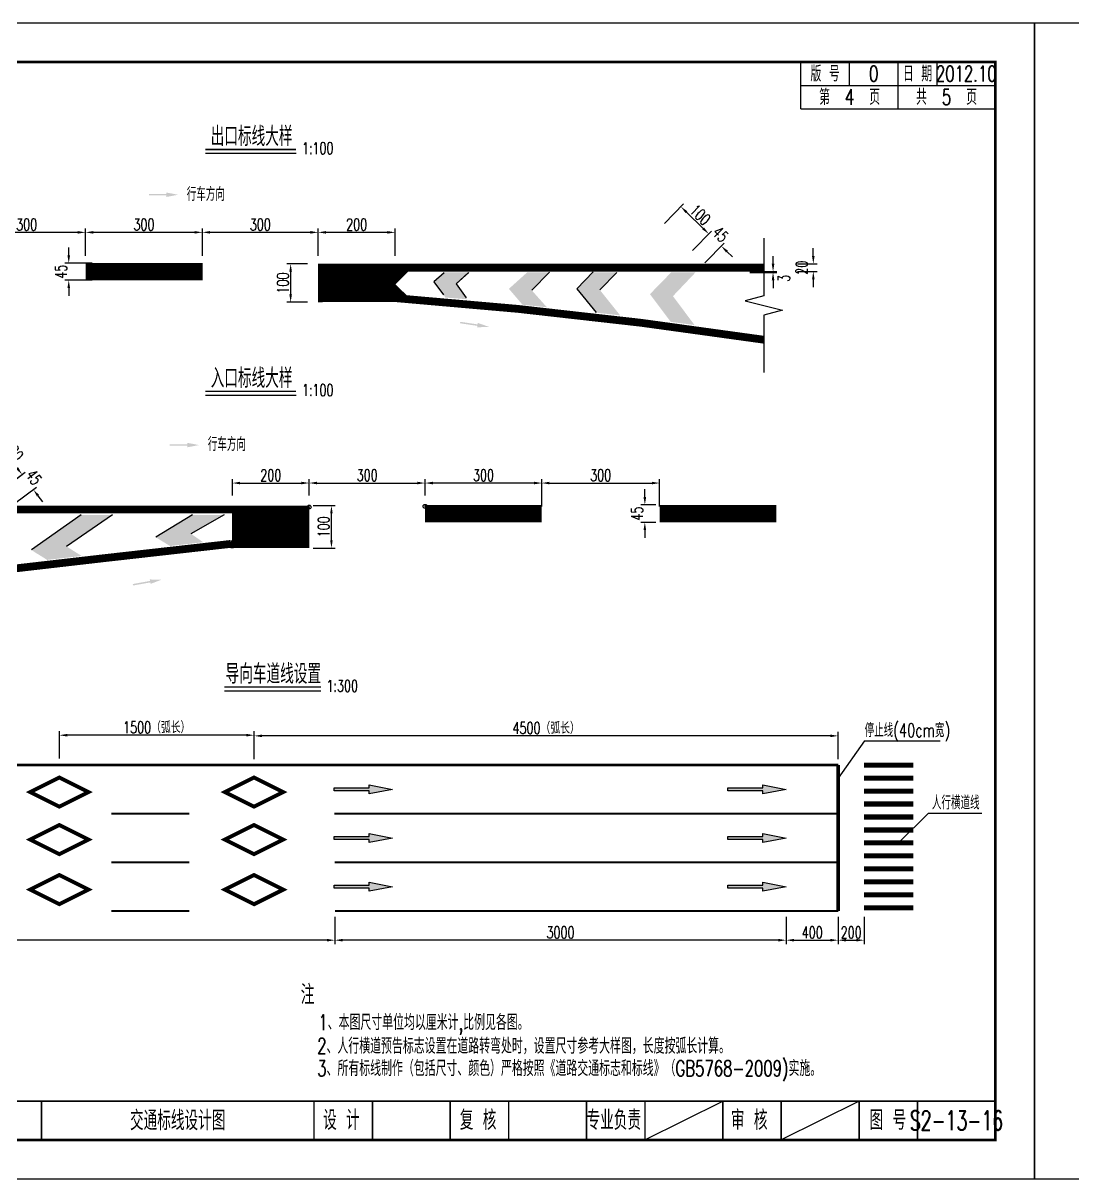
# Model space of a CAD drawing. Extents: x 2515 to 4615, y -2405 to -2108.
# Drawn here: x 3934.9 to 4204.5, y -2405.2 to -2108.2 of the extents above; entities that cross this region are included whole.
import ezdxf
from ezdxf.enums import TextEntityAlignment as Align

# ---------------------------------------------------------------- set-up
doc = ezdxf.new("R2010")
doc.units = 0
doc.header["$LTSCALE"] = 7
doc.header["$PDMODE"] = 32
doc.linetypes.add('ACAD_ISO03W100', pattern=[30, 12, -18])
doc.layers.get('0').update_dxf_attribs({"linetype": 'CONTINUOUS'})
doc.layers.get('Defpoints').update_dxf_attribs({"linetype": 'CONTINUOUS'})
for name, color, linetype in [('人行道线', 7, 'CONTINUOUS'), ('停止线', 134, 'CONTINUOUS'), ('同向车行道分界线', 134, 'ACAD_ISO03W100'), ('图框', 7, 'CONTINUOUS'), ('导向箭头', 134, 'CONTINUOUS'), ('导向箭头大样', 134, 'CONTINUOUS'), ('尺寸标注', 4, 'CONTINUOUS'), ('文字', 7, 'CONTINUOUS'), ('文字字符', 7, 'CONTINUOUS')]:
    doc.layers.add(name, color=color, linetype=linetype)
doc.styles.get("Standard").update_dxf_attribs({"font": 'simplex1.shx', "width": 0.7, "bigfont": 'hztxt.shx'})
doc.dimstyles.new('例：1：100', dxfattribs={"dimtxt": 3, "dimasz": 2, "dimexe": 1, "dimexo": 1, "dimgap": 0.5, "dimtad": 1, "dimlfac": 10, "dimrnd": 0.0095, "dimdsep": 46, "dimtxsty": 'Standard', "dimcen": 0.09, "dimclrt": 256, "dimadec": 0, "dimazin": 0, "dimtfac": 1, "dimtofl": 0, "dimtmove": 2, "dimatfit": 3, "dimfxl": 0, "dimtolj": 1, "dimtzin": 0, "dimarcsym": 0})
doc.dimstyles.new('例：1：300', dxfattribs={"dimtxt": 3, "dimasz": 2, "dimexe": 1, "dimexo": 1, "dimgap": 0.5, "dimtad": 1, "dimlfac": 30, "dimrnd": 0.0095, "dimdsep": 46, "dimtxsty": 'Standard', "dimcen": 0.09, "dimclrd": 256, "dimclre": 256, "dimclrt": 256, "dimadec": 0, "dimazin": 0, "dimtfac": 1, "dimtofl": 0, "dimtmove": 2, "dimatfit": 3, "dimfxl": 0, "dimtolj": 1, "dimtzin": 0, "dimarcsym": 0})

# ---------------------------------------------------------------- blocks, each defined once
blk = doc.blocks.new('series')
at = {"width": 0.75}
for tag, height, p in [('页码', 4, (-35, -19)), ('图名', 5, (-220, -282)), ('图号', 5, (-20, -282))]:
    blk.add_attdef(tag, text='', height=height, dxfattribs=at).set_placement(p, align=Align.MIDDLE_CENTER)
blk = doc.blocks.new('*D70')
at = {"layer": 'Defpoints', "color": 0}
for p in [(4038.12, -2226.38), (4038.12, -2228.81), (4068.12, -2228.81)]:
    blk.add_point(p, dxfattribs=at)
at = {"layer": '尺寸标注', "color": 0, "lineweight": -2}
for p, q in [((4038.12, -2227.81), (4038.12, -2225.38)), ((4066.12, -2226.38), (4040.12, -2226.38)), ((4068.12, -2227.81), (4068.12, -2225.38))]:
    blk.add_line(p, q, dxfattribs=at)
at = {"layer": '尺寸标注', "color": 0}
for points in [[(4040.12, -2226.04), (4040.12, -2226.71), (4038.12, -2226.38)], [(4066.12, -2226.04), (4066.12, -2226.71), (4068.12, -2226.38)]]:
    blk.add_solid(points, dxfattribs=at)
at = {"layer": '尺寸标注', "insert": (4053.12, -2224.38), "char_height": 3, "attachment_point": 5}
blk.add_mtext('\\A1;300', dxfattribs=at)
blk = doc.blocks.new('*D71')
at = {"layer": 'Defpoints', "color": 0}
for p in [(4010.68, -2161.96), (4010.68, -2184.43), (4030.41, -2184.43)]:
    blk.add_point(p, dxfattribs=at)
at = {"layer": '尺寸标注', "color": 0, "lineweight": -2}
for p, q in [((4010.68, -2167.96), (4010.68, -2160.96)), ((4028.41, -2161.96), (4012.68, -2161.96)), ((4030.41, -2167.96), (4030.41, -2160.96))]:
    blk.add_line(p, q, dxfattribs=at)
at = {"layer": '尺寸标注', "color": 0}
for points in [[(4012.68, -2161.62), (4012.68, -2162.29), (4010.68, -2161.96)], [(4028.41, -2161.62), (4028.41, -2162.29), (4030.41, -2161.96)]]:
    blk.add_solid(points, dxfattribs=at)
at = {"layer": '尺寸标注', "insert": (4020.54, -2159.96), "char_height": 3, "attachment_point": 5}
blk.add_mtext('\\A1;200', dxfattribs=at)
blk = doc.blocks.new('*D72')
at = {"layer": 'Defpoints', "color": 0}
for p in [(3980.92, -2161.96), (3980.92, -2184.43), (4010.68, -2184.43)]:
    blk.add_point(p, dxfattribs=at)
at = {"layer": '尺寸标注', "color": 0, "lineweight": -2}
for p, q in [((3980.92, -2167.96), (3980.92, -2160.96)), ((4008.68, -2161.96), (3982.92, -2161.96)), ((4010.68, -2167.96), (4010.68, -2160.96))]:
    blk.add_line(p, q, dxfattribs=at)
at = {"layer": '尺寸标注', "color": 0}
for points in [[(3982.92, -2161.62), (3982.92, -2162.29), (3980.92, -2161.96)], [(4008.68, -2161.62), (4008.68, -2162.29), (4010.68, -2161.96)]]:
    blk.add_solid(points, dxfattribs=at)
at = {"layer": '尺寸标注', "insert": (3995.8, -2159.96), "char_height": 3, "attachment_point": 5}
blk.add_mtext('\\A1;300', dxfattribs=at)
blk = doc.blocks.new('*D73')
at = {"layer": 'Defpoints', "color": 0}
for p in [(3950.92, -2161.96), (3950.92, -2185.93), (3980.92, -2185.93)]:
    blk.add_point(p, dxfattribs=at)
at = {"layer": '尺寸标注', "color": 0, "lineweight": -2}
for p, q in [((3950.92, -2167.96), (3950.92, -2160.96)), ((3978.92, -2161.96), (3952.92, -2161.96)), ((3980.92, -2167.96), (3980.92, -2160.96))]:
    blk.add_line(p, q, dxfattribs=at)
at = {"layer": '尺寸标注', "color": 0}
for points in [[(3952.92, -2161.62), (3952.92, -2162.29), (3950.92, -2161.96)], [(3978.92, -2161.62), (3978.92, -2162.29), (3980.92, -2161.96)]]:
    blk.add_solid(points, dxfattribs=at)
at = {"layer": '尺寸标注', "insert": (3965.92, -2159.96), "char_height": 3, "attachment_point": 5}
blk.add_mtext('\\A1;300', dxfattribs=at)
blk = doc.blocks.new('*D74')
at = {"layer": 'Defpoints', "color": 0}
for p in [(3920.68, -2161.96), (3920.68, -2188.12), (3950.92, -2185.93)]:
    blk.add_point(p, dxfattribs=at)
at = {"layer": '尺寸标注', "color": 0, "lineweight": -2}
for p, q in [((3920.68, -2167.96), (3920.68, -2160.96)), ((3948.92, -2161.96), (3922.68, -2161.96)), ((3950.92, -2167.96), (3950.92, -2160.96))]:
    blk.add_line(p, q, dxfattribs=at)
at = {"layer": '尺寸标注', "color": 0}
for points in [[(3922.68, -2161.62), (3922.68, -2162.29), (3920.68, -2161.96)], [(3948.92, -2161.62), (3948.92, -2162.29), (3950.92, -2161.96)]]:
    blk.add_solid(points, dxfattribs=at)
at = {"layer": '尺寸标注', "insert": (3935.8, -2159.96), "char_height": 3, "attachment_point": 5}
blk.add_mtext('\\A1;300', dxfattribs=at)
blk = doc.blocks.new('*D75')
at = {"layer": 'Defpoints', "color": 0}
for p in [(3974.87, -2169.85), (3946.61, -2174.26), (3975.6, -2174.26)]:
    blk.add_point(p, dxfattribs=at)
at = {"layer": '尺寸标注', "color": 0, "lineweight": -2}
for p, q in [((3946.61, -2167.85), (3946.61, -2165.85)), ((3952.61, -2169.85), (3945.61, -2169.85)), ((3952.61, -2174.26), (3945.61, -2174.26)), ((3946.61, -2176.26), (3946.61, -2178.26))]:
    blk.add_line(p, q, dxfattribs=at)
at = {"layer": '尺寸标注', "color": 0}
for points in [[(3946.28, -2167.85), (3946.95, -2167.85), (3946.61, -2169.85)], [(3946.28, -2176.26), (3946.95, -2176.26), (3946.61, -2174.26)]]:
    blk.add_solid(points, dxfattribs=at)
at = {"layer": '尺寸标注', "insert": (3944.61, -2172.06), "char_height": 3, "attachment_point": 5, "rotation": 90}
blk.add_mtext('\\A1;45', dxfattribs=at)
blk = doc.blocks.new('*D76')
at = {"layer": 'Defpoints', "color": 0}
for p in [(4008.92, -2170.06), (4003.6, -2179.92), (4008.92, -2179.92)]:
    blk.add_point(p, dxfattribs=at)
at = {"layer": '尺寸标注', "color": 0, "lineweight": -2}
for p, q in [((4007.92, -2170.06), (4002.6, -2170.06)), ((4003.6, -2172.06), (4003.6, -2177.92)), ((4007.92, -2179.92), (4002.6, -2179.92))]:
    blk.add_line(p, q, dxfattribs=at)
at = {"layer": '尺寸标注', "color": 0}
for points in [[(4003.26, -2172.06), (4003.93, -2172.06), (4003.6, -2170.06)], [(4003.26, -2177.92), (4003.93, -2177.92), (4003.6, -2179.92)]]:
    blk.add_solid(points, dxfattribs=at)
at = {"layer": '尺寸标注', "insert": (4001.6, -2174.99), "char_height": 3, "attachment_point": 5, "rotation": 90}
blk.add_mtext('\\A1;100', dxfattribs=at)
blk = doc.blocks.new('*D77')
at = {"layer": 'Defpoints', "color": 0}
for p in [(4132.79, -2170.04), (4137.82, -2170.04), (4132.79, -2172.04)]:
    blk.add_point(p, dxfattribs=at)
at = {"layer": '尺寸标注', "color": 0, "lineweight": -2}
for p, q in [((4137.82, -2168.04), (4137.82, -2166.04)), ((4133.79, -2170.04), (4138.82, -2170.04)), ((4133.79, -2172.04), (4138.82, -2172.04)), ((4137.82, -2174.04), (4137.82, -2176.04))]:
    blk.add_line(p, q, dxfattribs=at)
at = {"layer": '尺寸标注', "color": 0}
for points in [[(4137.49, -2168.04), (4138.16, -2168.04), (4137.82, -2170.04)], [(4137.49, -2174.04), (4138.16, -2174.04), (4137.82, -2172.04)]]:
    blk.add_solid(points, dxfattribs=at)
at = {"layer": '尺寸标注', "insert": (4134.86, -2171.04), "char_height": 3, "attachment_point": 5, "rotation": 90}
blk.add_mtext('\\A1;20', dxfattribs=at)
blk = doc.blocks.new('*D78')
at = {"layer": 'Defpoints', "color": 0}
for p in [(4130.87, -2320.68), (4144.21, -2320.68), (4144.21, -2343.85)]:
    blk.add_point(p, dxfattribs=at)
at = {"layer": '尺寸标注', "lineweight": -2}
for p, q in [((4130.87, -2337.85), (4130.87, -2344.85)), ((4144.21, -2337.85), (4144.21, -2344.85)), ((4132.87, -2343.85), (4142.21, -2343.85))]:
    blk.add_line(p, q, dxfattribs=at)
at = {"layer": '尺寸标注'}
for points in [[(4132.87, -2343.52), (4132.87, -2344.19), (4130.87, -2343.85)], [(4142.21, -2343.52), (4142.21, -2344.19), (4144.21, -2343.85)]]:
    blk.add_solid(points, dxfattribs=at)
at = {"layer": '尺寸标注', "insert": (4137.54, -2341.85), "char_height": 3, "attachment_point": 5}
blk.add_mtext('\\A1;400', dxfattribs=at)
blk = doc.blocks.new('*D79')
at = {"layer": 'Defpoints', "color": 0}
for p in [(4130.87, -2320.68), (4014.93, -2323.86), (4014.93, -2343.85)]:
    blk.add_point(p, dxfattribs=at)
at = {"layer": '尺寸标注', "lineweight": -2}
for p, q in [((4014.93, -2337.85), (4014.93, -2344.85)), ((4130.87, -2337.85), (4130.87, -2344.85)), ((4128.87, -2343.85), (4016.93, -2343.85))]:
    blk.add_line(p, q, dxfattribs=at)
at = {"layer": '尺寸标注'}
for points in [[(4016.93, -2343.52), (4016.93, -2344.19), (4014.93, -2343.85)], [(4128.87, -2343.52), (4128.87, -2344.19), (4130.87, -2343.85)]]:
    blk.add_solid(points, dxfattribs=at)
at = {"layer": '尺寸标注', "insert": (4072.9, -2341.85), "char_height": 3, "attachment_point": 5}
blk.add_mtext('\\A1;3000', dxfattribs=at)
blk = doc.blocks.new('*D80')
at = {"layer": 'Defpoints', "color": 0}
for p in [(4014.93, -2323.86), (3830.87, -2333.56), (3830.87, -2343.85)]:
    blk.add_point(p, dxfattribs=at)
at = {"layer": '尺寸标注', "lineweight": -2}
for p, q in [((3830.87, -2337.85), (3830.87, -2344.85)), ((4014.93, -2337.85), (4014.93, -2344.85)), ((4012.93, -2343.85), (3832.87, -2343.85))]:
    blk.add_line(p, q, dxfattribs=at)
at = {"layer": '尺寸标注'}
for points in [[(3832.87, -2343.52), (3832.87, -2344.19), (3830.87, -2343.85)], [(4012.93, -2343.52), (4012.93, -2344.19), (4014.93, -2343.85)]]:
    blk.add_solid(points, dxfattribs=at)
at = {"layer": '尺寸标注', "insert": (3922.9, -2341.85), "char_height": 3, "attachment_point": 5}
blk.add_mtext('\\A1;4000', dxfattribs=at)
blk = doc.blocks.new('*D83')
at = {"layer": 'Defpoints', "color": 0}
for p in [(4008.36, -2226.38), (3988.63, -2230.54), (4008.36, -2230.54)]:
    blk.add_point(p, dxfattribs=at)
at = {"layer": '尺寸标注', "color": 0, "lineweight": -2}
for p, q in [((3988.63, -2229.54), (3988.63, -2225.38)), ((3990.63, -2226.38), (4006.36, -2226.38)), ((4008.36, -2229.54), (4008.36, -2225.38))]:
    blk.add_line(p, q, dxfattribs=at)
at = {"layer": '尺寸标注', "color": 0}
for points in [[(3990.63, -2226.04), (3990.63, -2226.71), (3988.63, -2226.38)], [(4006.36, -2226.04), (4006.36, -2226.71), (4008.36, -2226.38)]]:
    blk.add_solid(points, dxfattribs=at)
at = {"layer": '尺寸标注', "insert": (3998.5, -2224.38), "char_height": 3, "attachment_point": 5}
blk.add_mtext('\\A1;200', dxfattribs=at)
blk = doc.blocks.new('*D84')
at = {"layer": 'Defpoints', "color": 0}
for p in [(4038.12, -2226.38), (4008.36, -2230.54), (4038.12, -2230.54)]:
    blk.add_point(p, dxfattribs=at)
at = {"layer": '尺寸标注', "color": 0, "lineweight": -2}
for p, q in [((4008.36, -2229.54), (4008.36, -2225.38)), ((4010.36, -2226.38), (4036.12, -2226.38)), ((4038.12, -2229.54), (4038.12, -2225.38))]:
    blk.add_line(p, q, dxfattribs=at)
at = {"layer": '尺寸标注', "color": 0}
for points in [[(4010.36, -2226.04), (4010.36, -2226.71), (4008.36, -2226.38)], [(4036.12, -2226.04), (4036.12, -2226.71), (4038.12, -2226.38)]]:
    blk.add_solid(points, dxfattribs=at)
at = {"layer": '尺寸标注', "insert": (4023.24, -2224.38), "char_height": 3, "attachment_point": 5}
blk.add_mtext('\\A1;300', dxfattribs=at)
blk = doc.blocks.new('*D86')
at = {"layer": 'Defpoints', "color": 0}
for p in [(3934.63, -2224.19), (3900.51, -2234.56), (3908.12, -2244.49)]:
    blk.add_point(p, dxfattribs=at)
at = {"layer": '尺寸标注', "color": 0, "lineweight": -2}
for p, q in [((3922.25, -2217.91), (3927.81, -2213.65)), ((3928.23, -2215.84), (3933.41, -2222.61)), ((3929.86, -2227.84), (3935.42, -2223.58))]:
    blk.add_line(p, q, dxfattribs=at)
at = {"layer": '尺寸标注', "color": 0}
for points in [[(3928.5, -2215.64), (3927.97, -2216.05), (3927.02, -2214.26)], [(3933.68, -2222.4), (3933.15, -2222.81), (3934.63, -2224.19)]]:
    blk.add_solid(points, dxfattribs=at)
at = {"layer": '尺寸标注', "insert": (3932.41, -2218.01), "char_height": 3, "attachment_point": 5, "rotation": 307.4527}
blk.add_mtext('\\A1;100', dxfattribs=at)
blk = doc.blocks.new('*D87')
at = {"layer": 'Defpoints', "color": 0}
for p in [(3937.51, -2228.03), (3915.48, -2238.59), (3918.37, -2242.43)]:
    blk.add_point(p, dxfattribs=at)
at = {"layer": '尺寸标注', "color": 0, "lineweight": -2}
for p, q in [((3933.42, -2222.6), (3932.22, -2221)), ((3929.83, -2227.8), (3935.42, -2223.59)), ((3932.71, -2231.64), (3938.31, -2227.43)), ((3938.71, -2229.63), (3939.91, -2231.23))]:
    blk.add_line(p, q, dxfattribs=at)
at = {"layer": '尺寸标注', "color": 0}
for points in [[(3933.69, -2222.4), (3933.16, -2222.8), (3934.63, -2224.19)], [(3938.98, -2229.43), (3938.45, -2229.83), (3937.51, -2228.03)]]:
    blk.add_solid(points, dxfattribs=at)
at = {"layer": '尺寸标注', "insert": (3937.67, -2224.91), "char_height": 3, "attachment_point": 5, "rotation": 306.9442}
blk.add_mtext('\\A1;45', dxfattribs=at)
blk = doc.blocks.new('*D88')
at = {"layer": 'Defpoints', "color": 0}
for p in [(4094.56, -2231.98), (4098.36, -2231.98), (4098.36, -2236.48)]:
    blk.add_point(p, dxfattribs=at)
at = {"layer": '尺寸标注', "color": 0, "lineweight": -2}
for p, q in [((4094.56, -2229.98), (4094.56, -2227.98)), ((4097.36, -2231.98), (4093.56, -2231.98)), ((4097.36, -2236.48), (4093.56, -2236.48)), ((4094.56, -2238.48), (4094.56, -2240.48))]:
    blk.add_line(p, q, dxfattribs=at)
at = {"layer": '尺寸标注', "color": 0}
for points in [[(4094.22, -2229.98), (4094.89, -2229.98), (4094.56, -2231.98)], [(4094.22, -2238.48), (4094.89, -2238.48), (4094.56, -2236.48)]]:
    blk.add_solid(points, dxfattribs=at)
at = {"layer": '尺寸标注', "insert": (4092.56, -2234.23), "char_height": 3, "attachment_point": 5, "rotation": 90}
blk.add_mtext('\\A1;45', dxfattribs=at)
blk = doc.blocks.new('*D89')
at = {"layer": 'Defpoints', "color": 0}
for p in [(4098.36, -2226.38), (4068.07, -2234.23), (4098.36, -2234.23)]:
    blk.add_point(p, dxfattribs=at)
at = {"layer": '尺寸标注', "color": 0, "lineweight": -2}
for p, q in [((4068.07, -2232.38), (4068.07, -2225.38)), ((4070.07, -2226.38), (4096.36, -2226.38)), ((4098.36, -2232.38), (4098.36, -2225.38))]:
    blk.add_line(p, q, dxfattribs=at)
at = {"layer": '尺寸标注', "color": 0}
for points in [[(4070.07, -2226.04), (4070.07, -2226.71), (4068.07, -2226.38)], [(4096.36, -2226.04), (4096.36, -2226.71), (4098.36, -2226.38)]]:
    blk.add_solid(points, dxfattribs=at)
at = {"layer": '尺寸标注', "insert": (4083.21, -2224.38), "char_height": 3, "attachment_point": 5}
blk.add_mtext('\\A1;300', dxfattribs=at)
blk = doc.blocks.new('*D91')
at = {"layer": 'Defpoints', "color": 0}
for p in [(4103.81, -2155.36), (4091.12, -2168.38), (4098.28, -2175.36)]:
    blk.add_point(p, dxfattribs=at)
at = {"layer": '尺寸标注', "color": 0, "lineweight": -2}
for p, q in [((4099.62, -2159.66), (4104.5, -2154.64)), ((4109.54, -2160.94), (4105.24, -2156.76)), ((4106.78, -2166.64), (4111.67, -2161.62))]:
    blk.add_line(p, q, dxfattribs=at)
at = {"layer": '尺寸标注', "color": 0}
for points in [[(4105.47, -2156.52), (4105.01, -2157), (4103.81, -2155.36)], [(4109.77, -2160.71), (4109.3, -2161.18), (4110.97, -2162.34)]]:
    blk.add_solid(points, dxfattribs=at)
at = {"layer": '尺寸标注', "insert": (4108.78, -2157.42), "char_height": 3, "attachment_point": 5, "rotation": 315.7402}
blk.add_mtext('\\A1;100', dxfattribs=at)
blk = doc.blocks.new('*D92')
at = {"layer": 'Defpoints', "color": 0}
for p in [(4110.97, -2162.34), (4105.09, -2168.37), (4108.31, -2171.51)]:
    blk.add_point(p, dxfattribs=at)
at = {"layer": '尺寸标注', "color": 0, "lineweight": -2}
for p, q in [((4106.78, -2166.64), (4111.67, -2161.62)), ((4109.54, -2160.94), (4108.1, -2159.55)), ((4110, -2169.78), (4114.89, -2164.76)), ((4115.62, -2166.88), (4117.06, -2168.27))]:
    blk.add_line(p, q, dxfattribs=at)
at = {"layer": '尺寸标注', "color": 0}
for points in [[(4109.77, -2160.71), (4109.3, -2161.18), (4110.97, -2162.34)], [(4115.86, -2166.64), (4115.39, -2167.11), (4114.19, -2165.48)]]:
    blk.add_solid(points, dxfattribs=at)
at = {"layer": '尺寸标注', "insert": (4113.97, -2162.48), "char_height": 3, "attachment_point": 5, "rotation": 315.7402}
blk.add_mtext('\\A1;45', dxfattribs=at)
blk = doc.blocks.new('*D93')
at = {"layer": 'Defpoints', "color": 0}
for p in [(4102.01, -2172.04), (4102.01, -2172.27), (4127.48, -2172.04)]:
    blk.add_point(p, dxfattribs=at)
at = {"layer": '尺寸标注', "color": 0, "lineweight": -2}
for p, q in [((4127.48, -2170.04), (4127.48, -2168.04)), ((4121.48, -2172.04), (4128.48, -2172.04)), ((4121.48, -2172.27), (4128.48, -2172.27)), ((4127.48, -2174.27), (4127.48, -2176.27))]:
    blk.add_line(p, q, dxfattribs=at)
at = {"layer": '尺寸标注', "color": 0}
for points in [[(4127.15, -2170.04), (4127.82, -2170.04), (4127.48, -2172.04)], [(4127.15, -2174.27), (4127.82, -2174.27), (4127.48, -2172.27)]]:
    blk.add_solid(points, dxfattribs=at)
at = {"layer": '尺寸标注', "insert": (4130.29, -2173.76), "char_height": 3, "attachment_point": 5, "rotation": 90}
blk.add_mtext('\\A1;3', dxfattribs=at)
blk = doc.blocks.new('*D94')
at = {"layer": 'Defpoints', "color": 0}
for p in [(4008.4, -2232.19), (4014.07, -2232.19), (4008.4, -2243.07)]:
    blk.add_point(p, dxfattribs=at)
at = {"layer": '尺寸标注', "color": 0, "lineweight": -2}
for p, q in [((4009.4, -2232.19), (4015.07, -2232.19)), ((4014.07, -2241.07), (4014.07, -2234.19)), ((4009.4, -2243.07), (4015.07, -2243.07))]:
    blk.add_line(p, q, dxfattribs=at)
at = {"layer": '尺寸标注', "color": 0}
for points in [[(4013.74, -2234.19), (4014.4, -2234.19), (4014.07, -2232.19)], [(4013.74, -2241.07), (4014.4, -2241.07), (4014.07, -2243.07)]]:
    blk.add_solid(points, dxfattribs=at)
at = {"layer": '尺寸标注', "insert": (4012.07, -2237.63), "char_height": 3, "attachment_point": 5, "rotation": 90}
blk.add_mtext('\\A1;100', dxfattribs=at)
blk = doc.blocks.new('123')
at = {"layer": '图框'}
blk.add_lwpolyline([(2934.59, -2405.19), (2934.59, -2108.19), (2514.59, -2108.19), (2514.59, -2405.19)], close=True, dxfattribs=at)
blk = doc.blocks.new('*D143')
at = {"layer": 'Defpoints', "color": 0}
for p in [(3994.21, -2291.34), (3994.21, -2298.86), (4144.21, -2298.86)]:
    blk.add_point(p, dxfattribs=at)
at = {"layer": '尺寸标注', "lineweight": -2}
for p, q in [((3994.21, -2297.34), (3994.21, -2290.34)), ((4142.21, -2291.34), (3996.21, -2291.34)), ((4144.21, -2297.34), (4144.21, -2290.34))]:
    blk.add_line(p, q, dxfattribs=at)
at = {"layer": '尺寸标注'}
for points in [[(3996.21, -2291.01), (3996.21, -2291.68), (3994.21, -2291.34)], [(4142.21, -2291.01), (4142.21, -2291.68), (4144.21, -2291.34)]]:
    blk.add_solid(points, dxfattribs=at)
at = {"layer": '尺寸标注', "insert": (4069.21, -2289.34), "char_height": 3, "attachment_point": 5}
blk.add_mtext('\\A1;4500（弧长）', dxfattribs=at)
blk = doc.blocks.new('*D144')
at = {"layer": 'Defpoints', "color": 0}
for p in [(3944.21, -2291.18), (3944.21, -2298.86), (3994.21, -2298.86)]:
    blk.add_point(p, dxfattribs=at)
at = {"layer": '尺寸标注', "lineweight": -2}
for p, q in [((3944.21, -2297.18), (3944.21, -2290.18)), ((3992.21, -2291.18), (3946.21, -2291.18)), ((3994.21, -2297.18), (3994.21, -2290.18))]:
    blk.add_line(p, q, dxfattribs=at)
at = {"layer": '尺寸标注'}
for points in [[(3946.21, -2290.84), (3946.21, -2291.51), (3944.21, -2291.18)], [(3992.21, -2290.84), (3992.21, -2291.51), (3994.21, -2291.18)]]:
    blk.add_solid(points, dxfattribs=at)
at = {"layer": '尺寸标注', "insert": (3969.21, -2289.18), "char_height": 3, "attachment_point": 5}
blk.add_mtext('\\A1;1500（弧长）', dxfattribs=at)
blk = doc.blocks.new('*D145')
at = {"layer": 'Defpoints', "color": 0}
for p in [(4144.21, -2334.92), (4150.87, -2335.53), (4150.87, -2343.85)]:
    blk.add_point(p, dxfattribs=at)
at = {"layer": '尺寸标注', "lineweight": -2}
for p, q in [((4144.21, -2337.85), (4144.21, -2344.85)), ((4150.87, -2337.85), (4150.87, -2344.85)), ((4146.21, -2343.85), (4148.87, -2343.85))]:
    blk.add_line(p, q, dxfattribs=at)
at = {"layer": '尺寸标注'}
for points in [[(4146.21, -2343.52), (4146.21, -2344.19), (4144.21, -2343.85)], [(4148.87, -2343.52), (4148.87, -2344.19), (4150.87, -2343.85)]]:
    blk.add_solid(points, dxfattribs=at)
at = {"layer": '尺寸标注', "insert": (4147.54, -2341.85), "char_height": 3, "attachment_point": 5}
blk.add_mtext('\\A1;200', dxfattribs=at)

msp = doc.modelspace()

# ---------------------------------------------------------------- hatches: boundary and pattern name
at = {"layer": '导向箭头'}
for points in [[(4023.76237, -2306.26248), (4023.76237, -2305.49581), (4014.76237, -2305.49581), (4014.76237, -2304.72914), (4023.76237, -2304.72914), (4023.76237, -2303.96248), (4029.76237, -2305.11248)], [(4124.86834, -2306.26248), (4124.86834, -2305.49581), (4115.86834, -2305.49581), (4115.86834, -2304.72914), (4124.86834, -2304.72914), (4124.86834, -2303.96248), (4130.86834, -2305.11248)], [(4023.76572, -2318.76152), (4023.76572, -2317.99485), (4014.76572, -2317.99485), (4014.76572, -2317.22819), (4023.76572, -2317.22819), (4023.76572, -2316.46152), (4029.76572, -2317.61152)], [(4124.87169, -2318.76152), (4124.87169, -2317.99485), (4115.87169, -2317.99485), (4115.87169, -2317.22819), (4124.87169, -2317.22819), (4124.87169, -2316.46152), (4130.87169, -2317.61152)], [(4023.76572, -2331.26056), (4023.76572, -2330.49389), (4014.76572, -2330.49389), (4014.76572, -2329.72723), (4023.76572, -2329.72723), (4023.76572, -2328.96056), (4029.76572, -2330.11056)], [(4124.87505, -2331.26056), (4124.87505, -2330.49389), (4115.87505, -2330.49389), (4115.87505, -2329.72723), (4124.87505, -2329.72723), (4124.87505, -2328.96056), (4130.87505, -2330.11056)]]:
    msp.add_hatch(color=7, dxfattribs=at).paths.add_polyline_path(points)
at = {"layer": '导向箭头大样', "linetype": 'Continuous'}
h = msp.add_hatch(dxfattribs=at)
h.set_pattern_fill('ANSI31', color=256, scale=4, style=0)
h.set_pattern_definition([(45, (3176.7815, -3053.9116), (-0.3535534, 0.3535534), [])])
h.paths.add_polyline_path([(4011.25083, -2171.03696), (4011.25083, -2178.83555, -0.000787763), (4030.4092, -2178.85043, -0.000170361), (4034.38869, -2179.26867), (4030.25427, -2175.31322), (4034.57161, -2171.03696)])
h = msp.add_hatch(dxfattribs=at)
h.set_pattern_fill('ANSI31', scale=0.04, style=0)
h.set_pattern_definition([(45, (3176.7815124, -3053.9116066), (-0.003535533906, 0.003535533906), [])])
h.paths.add_polyline_path([(4030.4092, -2178.85043, -0.000170361), (4034.38869, -2179.26867), (4030.25427, -2175.31322), (4034.57161, -2171.03696), (4011.25083, -2171.03696), (4011.25083, -2178.83555, -0.000787763)])
h = msp.add_hatch(dxfattribs=at)
h.set_pattern_fill('ANSI31', scale=0.04, style=0)
h.set_pattern_definition([(45, (3134.946661, -2652.4301933), (-0.003535533906, 0.003535533906), [])])
h.paths.add_polyline_path([(3988.62878, -2233.19358), (3988.62878, -2241.11718, -0.000787764), (4007.78715, -2241.07701), (4007.78715, -2233.19358)])
at = {"layer": '尺寸标注'}
for points in [[(3971.68063, -2152.86864), (3971.68063, -2152.48531), (3967.18063, -2152.48531), (3967.18063, -2152.10197), (3971.68063, -2152.10197), (3971.68063, -2151.71864), (3974.68063, -2152.29364)], [(4051.48355, -2186.36491), (4051.54026, -2185.9858), (4047.08978, -2185.32002), (4047.1465, -2184.9409), (4051.59697, -2185.60668), (4051.65369, -2185.22757), (4054.5356, -2186.24009)], [(3977.06627, -2217.19509), (3977.06627, -2216.81176), (3972.56627, -2216.81176), (3972.56627, -2216.42843), (3977.06627, -2216.42843), (3977.06627, -2216.04509), (3980.06627, -2216.62009)], [(3967.62945, -2252.29057), (3967.5621, -2251.9132), (3963.13211, -2252.7039), (3963.06475, -2252.32653), (3967.49474, -2251.53583), (3967.42739, -2251.15846), (3970.48175, -2251.19738)]]:
    msp.add_hatch(color=7, dxfattribs=at).paths.add_polyline_path(points)

# ---------------------------------------------------------------- linework, layer by layer
msp.add_line((4094.5915, -2395.18876), (4114.5915, -2385.18876))
at = {"const_width": 1.3}
for points in [[(4150.87163, -2298.86152), (4163.53884, -2298.86152)], [(4150.87163, -2302.19482), (4163.53884, -2302.19482)], [(4150.87163, -2305.52812), (4163.53884, -2305.52812)], [(4150.87163, -2308.86142), (4163.53884, -2308.86142)], [(4150.87163, -2312.19472), (4163.53884, -2312.19472)], [(4150.87163, -2315.52802), (4163.53884, -2315.52802)], [(4150.87163, -2318.86132), (4163.53884, -2318.86132)], [(4150.87163, -2322.19462), (4163.53884, -2322.19462)], [(4150.87163, -2325.52792), (4163.53884, -2325.52792)], [(4150.87163, -2328.86122), (4163.53884, -2328.86122)], [(4150.87163, -2332.19452), (4163.53884, -2332.19452)], [(4150.87163, -2335.52782), (4163.53884, -2335.52782)]]:
    msp.add_lwpolyline(points, dxfattribs=at)
at = {"layer": 'Defpoints', "color": 0, "linetype": 'ByBlock'}
for p in [(4010.676, -2157.99526), (4008.36198, -2220.15187)]:
    msp.add_point(p, dxfattribs=at)
at = {"layer": '人行道线', "linetype": 'ByBlock', "const_width": 1, "flags": 128}
for points in [[(3944.20503, -2309.54103), (3936.70503, -2305.79103), (3944.20503, -2302.04103), (3951.70503, -2305.79103), (3944.20503, -2309.54103)], [(3994.20503, -2309.54103), (3986.70503, -2305.79103), (3994.20503, -2302.04103), (4001.70503, -2305.79103), (3994.20503, -2309.54103)], [(3944.20503, -2321.75006), (3936.70503, -2318.00006), (3944.20503, -2314.25006), (3951.70503, -2318.00006), (3944.20503, -2321.75006)], [(3994.20503, -2321.75006), (3986.70503, -2318.00006), (3994.20503, -2314.25006), (4001.70503, -2318.00006), (3994.20503, -2321.75006)], [(3944.20503, -2334.60562), (3936.70503, -2330.85562), (3944.20503, -2327.10562), (3951.70503, -2330.85562), (3944.20503, -2334.60562)], [(3994.20503, -2334.60562), (3986.70503, -2330.85562), (3994.20503, -2327.10562), (4001.70503, -2330.85562), (3994.20503, -2334.60562)]]:
    msp.add_lwpolyline(points, dxfattribs=at)
at = {"layer": '停止线', "color": 7, "flags": 128}
for points, const_width in [([(4144.20503, -2298.86152), (3830.87169, -2298.86152)], 0.67), ([(4144.20503, -2336.36152), (4144.20503, -2298.86152)], 1)]:
    msp.add_lwpolyline(points, dxfattribs=dict(at, const_width=const_width))
at = {"layer": '同向车行道分界线', "color": 7, "linetype": 'Continuous', "const_width": 0.5, "flags": 128}
for points in [[(3977.53836, -2311.36152), (3957.53836, -2311.36152)], [(4014.81267, -2311.36152), (4144.20503, -2311.36152)], [(3977.53836, -2323.86152), (3957.53836, -2323.86152)], [(4014.92608, -2323.86152), (4144.20503, -2323.86152)], [(3977.53836, -2336.36152), (3957.53836, -2336.36152)], [(4014.96001, -2336.36152), (4144.20503, -2336.36152)]]:
    msp.add_lwpolyline(points, dxfattribs=at)
at = {"layer": '图框'}
for p, q in [((4134.5915, -2130.18876), (4134.5915, -2118.18876)), ((4147.0915, -2124.18876), (4147.0915, -2118.18876)), ((4159.5915, -2124.18876), (4159.5915, -2118.18876)), ((4169.5915, -2124.18876), (4169.5915, -2118.18876)), ((4134.5915, -2124.18876), (4184.5915, -2124.18876)), ((4159.5915, -2130.18876), (4159.5915, -2124.18876)), ((4134.5915, -2130.18876), (4184.5915, -2130.18876)), ((4149.5915, -2385.18876), (4129.5915, -2395.18876))]:
    msp.add_line(p, q, dxfattribs=at)
for points, const_width in [([(4184.5915, -2118.18876), (3804.5915, -2118.18876), (3804.5915, -2395.18876), (4184.5915, -2395.18876), (4184.5915, -2118.18876)], 0.7), ([(3804.5915, -2385.18876), (4184.5915, -2385.18876)], 0.4), ([(3939.5915, -2395.18876), (3939.5915, -2385.18876)], 0.4), ([(4009.5915, -2395.18876), (4009.5915, -2385.18876)], 0.4), ([(4024.5915, -2395.18876), (4024.5915, -2385.18876)], 0.4), ([(4044.5915, -2395.18876), (4044.5915, -2385.18876)], 0.4), ([(4059.5915, -2395.18876), (4059.5915, -2385.18876)], 0.4), ([(4079.5915, -2395.18876), (4079.5915, -2385.18876)], 0.4), ([(4079.5915, -2395.18876), (4079.5915, -2385.18876)], 0.4), ([(4094.5915, -2395.18876), (4094.5915, -2385.18876)], 0.4), ([(4114.5915, -2395.18876), (4114.5915, -2385.18876)], 0.4), ([(4129.5915, -2395.18876), (4129.5915, -2385.18876)], 0.4), ([(4149.5915, -2395.18876), (4149.5915, -2385.18876)], 0.4), ([(4164.5915, -2395.18876), (4164.5915, -2385.18876)], 0.4)]:
    msp.add_lwpolyline(points, dxfattribs=dict(at, const_width=const_width))
at = {"layer": '导向箭头', "color": 7}
for points in [[(4014.76237, -2305.49581), (4014.76237, -2304.72914), (4023.76237, -2304.72914), (4023.76237, -2303.96248), (4029.76237, -2305.11248), (4023.76237, -2306.26248), (4023.76237, -2305.49581), (4014.76237, -2305.49581)], [(4115.86834, -2305.49581), (4115.86834, -2304.72914), (4124.86834, -2304.72914), (4124.86834, -2303.96248), (4130.86834, -2305.11248), (4124.86834, -2306.26248), (4124.86834, -2305.49581), (4115.86834, -2305.49581)], [(4014.76572, -2317.99485), (4014.76572, -2317.22819), (4023.76572, -2317.22819), (4023.76572, -2316.46152), (4029.76572, -2317.61152), (4023.76572, -2318.76152), (4023.76572, -2317.99485), (4014.76572, -2317.99485)], [(4115.87169, -2317.99485), (4115.87169, -2317.22819), (4124.87169, -2317.22819), (4124.87169, -2316.46152), (4130.87169, -2317.61152), (4124.87169, -2318.76152), (4124.87169, -2317.99485), (4115.87169, -2317.99485)], [(4014.76572, -2330.49389), (4014.76572, -2329.72723), (4023.76572, -2329.72723), (4023.76572, -2328.96056), (4029.76572, -2330.11056), (4023.76572, -2331.26056), (4023.76572, -2330.49389), (4014.76572, -2330.49389)], [(4115.87505, -2330.49389), (4115.87505, -2329.72723), (4124.87505, -2329.72723), (4124.87505, -2328.96056), (4130.87505, -2330.11056), (4124.87505, -2331.26056), (4124.87505, -2330.49389), (4115.87505, -2330.49389)]]:
    msp.add_lwpolyline(points, dxfattribs=at)
at = {"layer": '导向箭头大样', "linetype": 'Continuous'}
for p, q in [((4034.57161, -2171.03696), (4011.25083, -2171.03696)), ((4011.25083, -2171.03696), (4011.25083, -2178.83555)), ((3988.62878, -2233.19358), (3988.62878, -2241.11718)), ((3988.62878, -2233.19358), (4007.78715, -2233.19358)), ((4007.78715, -2233.19358), (4007.78715, -2241.07701)), ((3949.762, -2234.55877), (3937.01277, -2243.57576)), ((3957.84761, -2234.55877), (3946.0239, -2242.65549)), ((3986.51479, -2234.55877), (3977.97247, -2239.39275)), ((4007.78715, -2241.07701), (3988.62878, -2241.11718))]:
    msp.add_line(p, q, dxfattribs=at)
at = {"layer": '导向箭头大样', "color": 7}
for p, q in [((4046.08094, -2175.20785), (4049.38607, -2172.23789)), ((4065.50153, -2176.84036), (4070.06182, -2172.22808)), ((4082.97974, -2176.73187), (4087.32396, -2172.27393))]:
    msp.add_line(p, q, dxfattribs=at)
at = {"layer": '导向箭头大样', "color": 7, "linetype": 'Continuous'}
msp.add_line((3978.42918, -2234.55877), (3968.96133, -2240.31301), dxfattribs=at)
for points, const_width in [([(3980.97228, -2172.07517), (3950.97228, -2172.07517)], 4.5), ([(4010.65182, -2171.03696), (4125.1132, -2171.03696)], 2), ([(4011.25083, -2170.0555), (4011.25083, -2179.9223)], 1.2), ([(4008.38616, -2233.19358), (3889.05713, -2233.19358)], 2), ([(4038.06569, -2234.23178), (4068.06569, -2234.23178)], 4.5), ([(4098.36198, -2234.23178), (4128.36198, -2234.23178)], 4.5)]:
    msp.add_lwpolyline(points, dxfattribs=dict(at, const_width=const_width))
at = {"layer": '导向箭头大样', "linetype": 'Continuous'}
for points in [[(4034.57161, -2171.03696), (4030.25427, -2175.31322), (4034.38869, -2179.26867)], [(4043.01244, -2172.36592), (4040.40924, -2174.70836), (4042.88472, -2178.04667)]]:
    msp.add_lwpolyline(points, dxfattribs=at)
at = {"layer": '导向箭头大样', "color": 7, "linetype": 'Continuous'}
for points in [[(4049.18843, -2172.36592), (4046.08094, -2175.20785), (4048.69725, -2178.74575)], [(4081.30802, -2172.1284), (4077.0592, -2176.46236), (4082.06755, -2182.59016)]]:
    msp.add_lwpolyline(points, dxfattribs=at)
at = {"layer": '导向箭头大样', "color": 7, "linetype": 'Continuous', "const_width": 2}
for points in [[(4010.82842, -2178.8359, -0.000805132), (4030.4092, -2178.85043)], [(4030.4092, -2178.85043, -0.018599971), (4125.1132, -2189.54878, -0.004057773)], [(3988.21553, -2242.0149, 0.001883335), (3889.05713, -2253.45941, 0.004249034)], [(4008.38743, -2242.07413, 0.000842614), (3988.18893, -2242.11449)]]:
    msp.add_lwpolyline(points, format="xyb", dxfattribs=at)
at = {"layer": '导向箭头大样', "linetype": 'Continuous', "const_width": 1.2}
msp.add_lwpolyline([(4007.78715, -2232.21212), (4007.78715, -2242.07892)], dxfattribs=at)
at = {"layer": '导向箭头大样', "color": 0, "linetype": 'ByBlock'}
for p in [(4008.36198, -2232.54448), (4038.11691, -2232.35851)]:
    msp.add_point(p, dxfattribs=at)
at = {"layer": '导向箭头大样', "color": 7, "linetype": 'Continuous'}
for points in [[(4043.15451, -2172.23789), (4049.38607, -2172.23789), (4040.40924, -2174.70836), (4046.08094, -2175.20785)], [(4064.32094, -2172.26173), (4070.06182, -2172.22808), (4059.63992, -2176.46806), (4065.50153, -2176.84036)], [(4081.19326, -2172.24547), (4087.32396, -2172.27393), (4077.0592, -2176.46236), (4082.97974, -2176.73187)], [(4101.2916, -2172.26956), (4107.58184, -2172.23563), (4095.86859, -2177.83404), (4101.77241, -2178.35398)], [(4040.40924, -2174.70836), (4046.08094, -2175.20785), (4043.33212, -2178.70218), (4048.96748, -2179.14632)], [(4059.63992, -2176.46806), (4065.50153, -2176.84036), (4063.16013, -2180.56607), (4069.39833, -2181.20295)], [(4077.0592, -2176.46236), (4082.97974, -2176.73187), (4082.06755, -2182.59016), (4088.21389, -2183.29292)], [(4095.86859, -2177.83404), (4101.77241, -2178.35398), (4101.20936, -2184.9618), (4107.30994, -2185.76059)], [(3949.762, -2234.55877), (3957.84761, -2234.55877), (3937.01277, -2243.57576), (3946.0239, -2242.65549)], [(3978.42918, -2234.55877), (3986.51479, -2234.55877), (3968.96133, -2240.31301), (3977.97247, -2239.39275)], [(3968.96133, -2240.31301), (3977.97247, -2239.39275), (3972.63919, -2242.56642), (3981.12333, -2241.58342)], [(3937.01277, -2243.57576), (3946.0239, -2242.65549), (3941.06985, -2246.13133), (3949.92133, -2245.11501)]]:
    msp.add_solid(points, dxfattribs=at)
at = {"layer": '导向箭头大样', "linetype": 'Continuous'}
msp.add_solid([(3937.01277, -2243.57576), (3946.0239, -2242.65549), (3938.49141, -2244.54241), (3946.0239, -2242.65549)], dxfattribs=at)
at = {"layer": '尺寸标注'}
for p, q in [((4150.98473, -2292.61508), (4144.20503, -2302.19104)), ((4150.98473, -2292.61508), (4170.39408, -2292.61508)), ((4167.41735, -2311.21632), (4159.67891, -2318.86132)), ((4167.41735, -2311.21632), (4181.08504, -2311.21632))]:
    msp.add_line(p, q, dxfattribs=at)
msp.add_lwpolyline([(4125.1132, -2163.45651), (4125.1132, -2178.23001), (4120.28357, -2179.5241), (4129.94283, -2181.93591), (4125.1132, -2183.23001), (4125.1132, -2198.0035)], dxfattribs=at)
at = {"layer": '文字'}
for p, q in [((3981.69763, -2141.64867), (4004.99171, -2141.64867)), ((3981.69763, -2203.79856), (4004.99171, -2203.79856)), ((3986.57596, -2279.8023), (4011.37193, -2279.8023))]:
    msp.add_line(p, q, dxfattribs=at)
at = {"layer": '文字', "const_width": 0.4}
for points in [[(3981.69763, -2140.64867), (4004.99171, -2140.64867)], [(3981.69763, -2202.79856), (4004.99171, -2202.79856)], [(3986.57596, -2278.8023), (4011.37193, -2278.8023)]]:
    msp.add_lwpolyline(points, dxfattribs=at)

# ---------------------------------------------------------------- block references
for p in [(1260, 0), (1680, 0)]:
    msp.add_blockref('123', p)
at = {"layer": '图框'}
ref = msp.add_blockref('series', (4194.5915, -2108.18876), dxfattribs=at)
ref.add_attrib('页码', '第  4  页    共  5  页', dxfattribs={"layer": '0', "height": 4, "width": 0.7}).set_placement((4159.5915, -2127.18876), align=Align.MIDDLE_CENTER)
ref.add_attrib('图名', '交通标线设计图', dxfattribs={"layer": '0', "height": 5, "width": 0.7}).set_placement((3974.5915, -2390.18876), align=Align.MIDDLE_CENTER)
ref.add_attrib('图号', 'S2-13-16', dxfattribs={"layer": '0', "height": 5, "width": 0.65}).set_placement((4174.5915, -2390.18876), align=Align.MIDDLE_CENTER)

# ---------------------------------------------------------------- texts
at = {"layer": '图框', "width": 0.7}
for s, height, p in [('版 号', 4, (4140.8415, -2121.18876)), ('0', 4, (4153.3415, -2121.18876)), ('日 期', 4, (4164.5915, -2121.18876)), ('2012.10', 4, (4177.0915, -2121.18876)), ('设 计', 5, (4016.63617, -2390.09417)), ('复 核', 5, (4051.73099, -2390.09417)), ('专业负责', 5, (4086.58173, -2390.09417)), ('审 核', 5, (4121.35554, -2390.09417)), ('图 号', 5, (4156.9747, -2390.09417))]:
    msp.add_text(s, height=height, dxfattribs=at).set_placement(p, align=Align.MIDDLE_CENTER)
at = {"layer": '文字', "width": 0.7}
for s, height, p in [('出口标线大样', 5, (3993.57163, -2137.28071)), ('1:100', 3, (4010.54544, -2140.34958)), ('入口标线大样', 5, (3993.57163, -2199.43059)), ('1:100', 3, (4010.54544, -2202.49947)), ('导向车道线设置', 5, (3999.15163, -2275.43434)), ('1:300', 3, (4016.85626, -2278.50321))]:
    msp.add_text(s, height=height, dxfattribs=at).set_placement(p, align=Align.MIDDLE_CENTER)
at = {"layer": '文字字符', "color": 7, "width": 0.7}
for s, p in [('行车方向', (3976.9218, -2153.87851)), ('行车方向', (3982.32546, -2218.14235)), ('停止线(40cm宽)', (4150.9872, -2291.65137)), ('人行横道线', (4168.27062, -2310.25261))]:
    msp.add_text(s, height=3.5, dxfattribs=at).set_placement(p)
at = {"layer": '文字字符', "width": 0.7}
for s, height, p in [('注', 5, (4006.19448, -2360.3232)), ('1、本图尺寸单位均以厘米计,比例见各图。', 4, (4010.71332, -2366.95026)), ('2、人行横道预告标志设置在道路转弯处时，设置尺寸参考大样图，长度按弧长计算。', 4, (4010.41489, -2373.02955)), ('3、所有标线制作（包括尺寸、颜色）严格按照《道路交通标志和标线》（GB5768-2009)实施。', 4, (4010.41489, -2378.77825))]:
    msp.add_text(s, height=height, dxfattribs=at).set_placement(p)

# ---------------------------------------------------------------- dimensions: what is measured, and where the dimension line sits
at = {"layer": '尺寸标注'}
for p1, p2, distance, picture, middle in [((4098.27769, -2175.36188), (4091.11586, -2168.38275), -18.18289, '*D91', (4108.78267, -2157.41767)), ((3980.92107, -2185.92784), (3950.92107, -2185.92784), -23.97153, '*D73', (3965.92107, -2159.95631)), ((4108.31274, -2171.51192), (4105.08992, -2168.37132), -8.42203, '*D92', (4113.97499, -2162.47754))]:
    dim = msp.add_aligned_dim(p1=p1, p2=p2, distance=distance, dimstyle='例：1：100', dxfattribs=at)
    dim.commit()
    dim.dimension.update_dxf_attribs({"geometry": picture, "text_midpoint": middle})
for base, p1, p2, text, dimstyle, picture, middle in [((3920.676, -2161.95631), (3950.92107, -2185.92784), (3920.676, -2188.11515), '300', '例：1：100', '*D74', (3935.79853, -2159.95631)), ((4008.36198, -2226.37712), (3988.62878, -2230.54448), (4008.36198, -2230.54448), '200', '例：1：100', '*D83', (3998.49538, -2224.37712)), ((4038.11691, -2226.37712), (4008.36198, -2230.54448), (4038.11691, -2230.54448), '300', '例：1：100', '*D84', (4023.23944, -2224.37712)), ((4038.11691, -2226.37712), (4068.11691, -2228.8108), (4038.11691, -2228.8108), '300', '例：1：100', '*D70', (4053.11691, -2224.37712)), ((4098.36198, -2226.37712), (4068.06569, -2234.23178), (4098.36198, -2234.23178), '300', '例：1：100', '*D89', (4083.21383, -2224.37712)), ((3944.20503, -2291.17692), (3994.20503, -2298.86152), (3944.20503, -2298.86152), '<>（弧长）', '例：1：300', '*D144', (3969.20503, -2289.17692)), ((3994.20503, -2291.34359), (4144.20503, -2298.86152), (3994.20503, -2298.86152), '<>（弧长）', '例：1：300', '*D143', (4069.20503, -2289.34359)), ((4014.92608, -2343.85259), (4130.87169, -2320.67815), (4014.92608, -2323.86152), '3000', '例：1：300', '*D79', (4072.89889, -2341.85259)), ((3830.87169, -2343.85259), (4014.92608, -2323.86152), (3830.87169, -2333.56052), '4000', '例：1：300', '*D80', (3922.89889, -2341.85259)), ((4150.87163, -2343.85259), (4144.20503, -2334.92214), (4150.87163, -2335.52782), '200', '例：1：300', '*D145', (4147.53833, -2341.85259))]:
    dim = msp.add_linear_dim(base=base, p1=p1, p2=p2, text=text, dimstyle=dimstyle, dxfattribs=at)
    dim.commit()
    dim.dimension.update_dxf_attribs({"geometry": picture, "text_midpoint": middle})
for p1, p2, distance, text, picture, middle in [((4010.676, -2184.42784), (3980.92107, -2184.42784), -22.47153, '300', '*D72', (3995.79853, -2159.95631)), ((4030.4092, -2184.42784), (4010.676, -2184.42784), -22.47153, '200', '*D71', (4020.5426, -2159.95631)), ((4008.91919, -2170.0555), (4008.91919, -2179.9223), -5.32103, '100', '*D76', (4001.59816, -2174.9889)), ((3900.51327, -2234.55877), (3908.1242, -2244.49449), 33.38493, '100', '*D86', (3932.40924, -2218.00881))]:
    dim = msp.add_aligned_dim(p1=p1, p2=p2, distance=distance, text=text, dimstyle='例：1：100', dxfattribs=at)
    dim.commit()
    dim.dimension.update_dxf_attribs({"geometry": picture, "text_midpoint": middle})
for base, p1, p2, text, picture, middle in [((3946.61278, -2174.2608), (3974.86572, -2169.85338), (3975.59747, -2174.2608), '45', '*D75', (3944.61278, -2172.05709)), ((4094.55695, -2231.98389), (4098.36067, -2236.48188), (4098.36067, -2231.98389), '45', '*D88', (4092.55695, -2234.23288)), ((4014.06934, -2232.19427), (4008.39995, -2243.07451), (4008.39995, -2232.19427), '100', '*D94', (4012.06934, -2237.63439))]:
    dim = msp.add_linear_dim(base=base, p1=p1, p2=p2, angle=90, text=text, dimstyle='例：1：100', dxfattribs=at)
    dim.commit()
    dim.dimension.update_dxf_attribs({"geometry": picture, "text_midpoint": middle})
dim = msp.add_linear_dim(base=(4127.48261, -2172.03972), p1=(4102.00516, -2172.2679), p2=(4102.00516, -2172.03972), angle=90, text='3', dimstyle='例：1：100', dxfattribs=at)
dim.commit()
dim.dimension.update_dxf_attribs({"geometry": '*D93', "text_midpoint": (4130.29384, -2173.76245), "dimtype": 160})
dim = msp.add_linear_dim(base=(4137.82242, -2170.037), p1=(4132.79301, -2172.03673), p2=(4132.79301, -2170.037), angle=90, dimstyle='例：1：100', dxfattribs=at)
dim.commit()
dim.dimension.update_dxf_attribs({"geometry": '*D77', "text_midpoint": (4134.85855, -2171.03686), "dimtype": 161})
at = {"layer": '尺寸标注', "color": 7}
dim = msp.add_aligned_dim(p1=(3915.48122, -2238.59109), p2=(3918.36527, -2242.4261), distance=23.95367, text='45', dimstyle='例：1：100', dxfattribs=at)
dim.commit()
dim.dimension.update_dxf_attribs({"geometry": '*D87', "text_midpoint": (3937.66596, -2224.90947)})
at = {"layer": '尺寸标注'}
dim = msp.add_linear_dim(base=(4144.20503, -2343.85259), p1=(4130.87169, -2320.67815), p2=(4144.20503, -2320.67815), dimstyle='例：1：300', dxfattribs=at)
dim.commit()
dim.dimension.update_dxf_attribs({"geometry": '*D78', "text_midpoint": (4137.53836, -2341.85259)})

doc.saveas('drawing.dxf')
